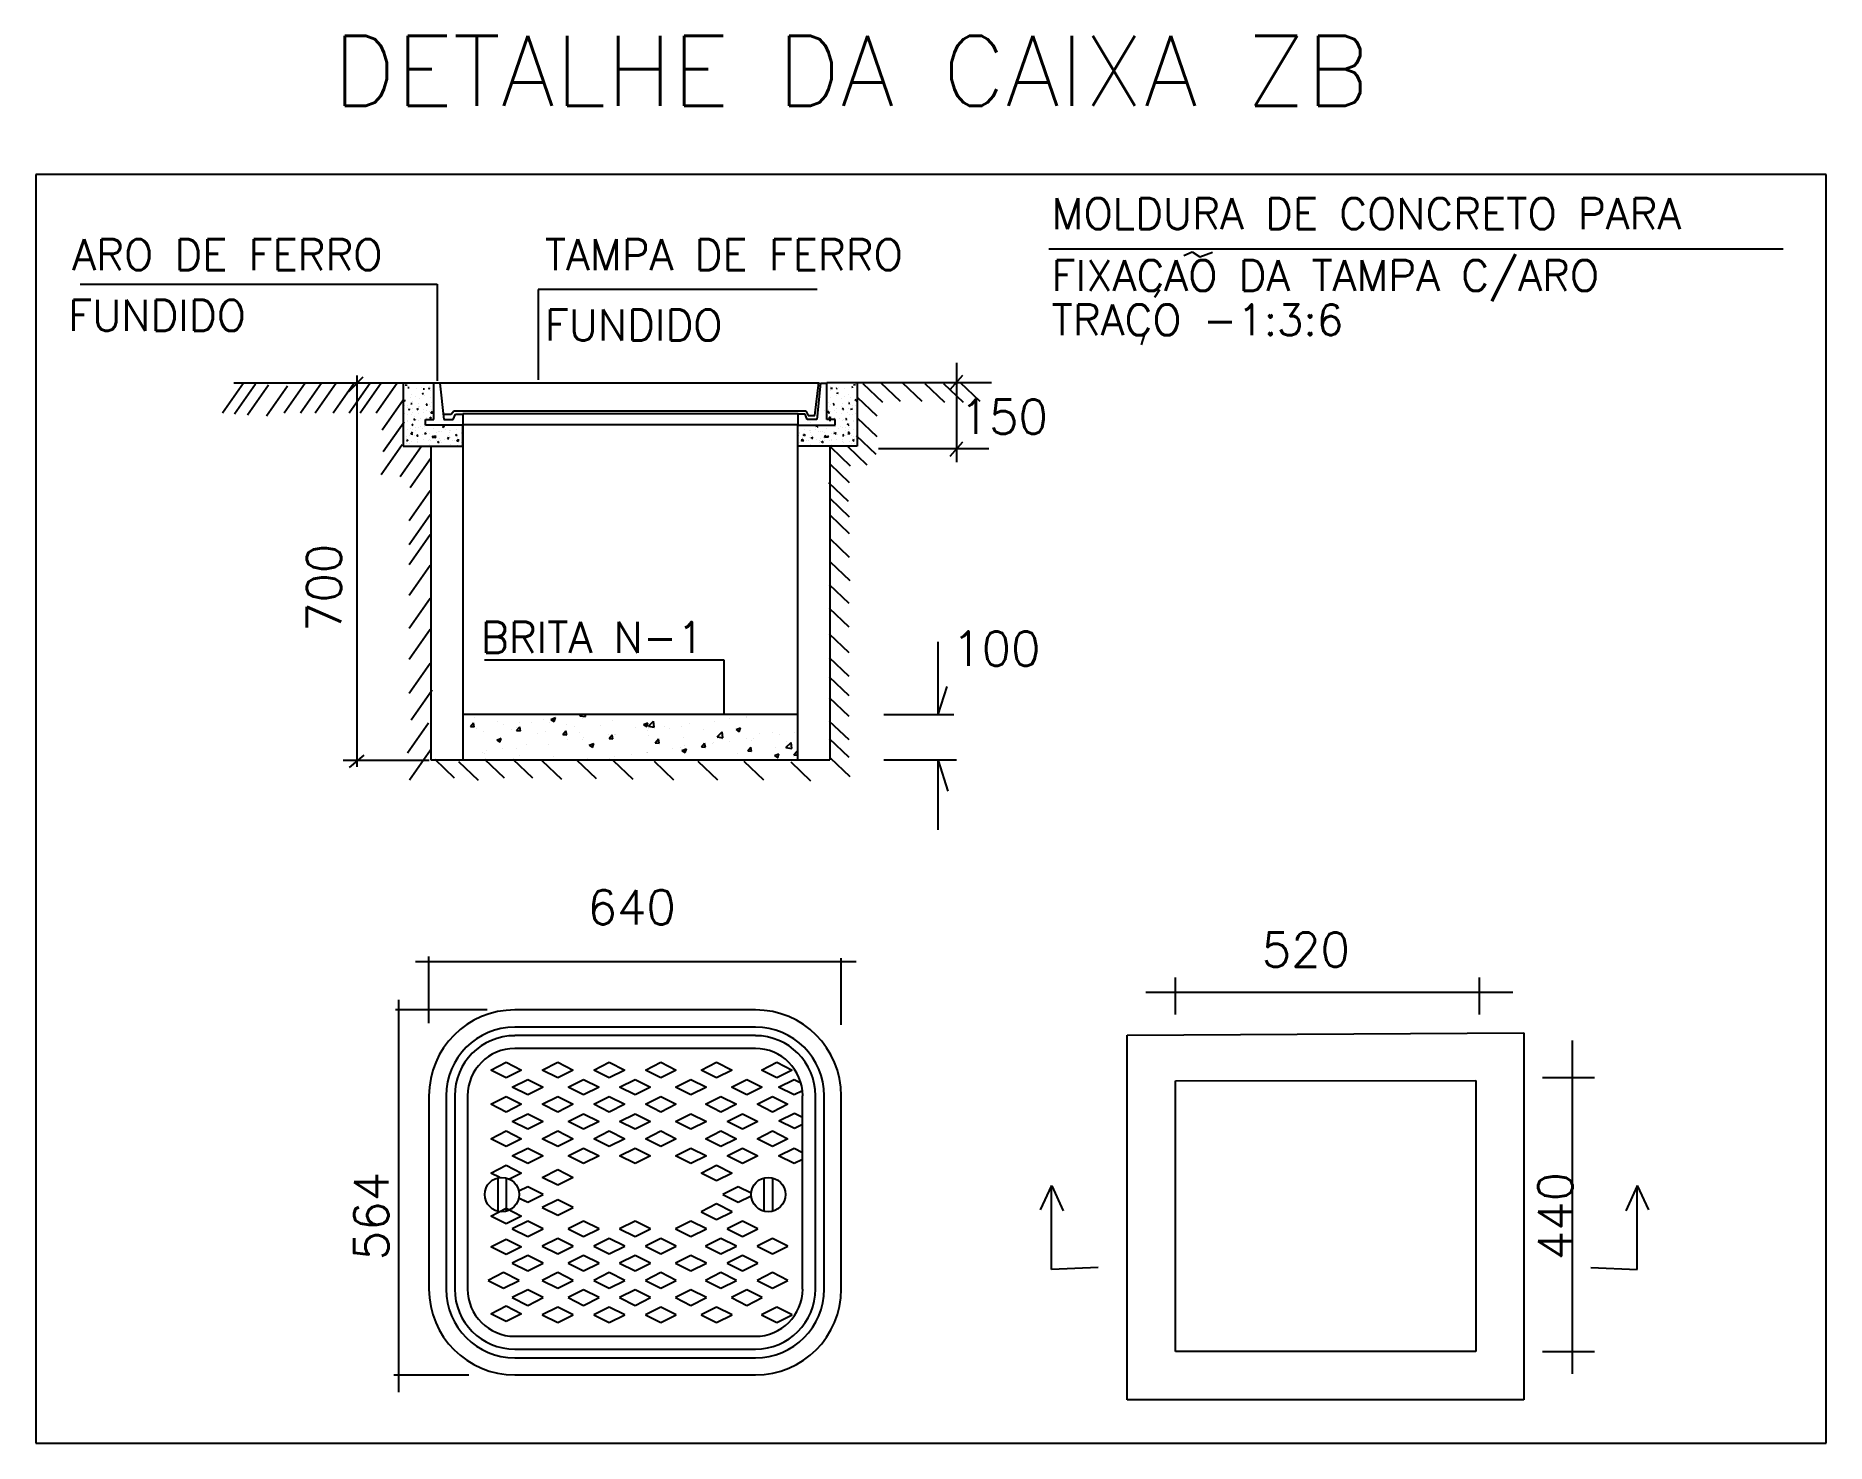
# Model space of a CAD drawing. Extents: x 0 to 0.187, y 0 to 0.147.
import ezdxf

# ---------------------------------------------------------------- set-up
doc = ezdxf.new("R2010")
doc.units = 0
doc.header["$LTSCALE"] = 500
doc.header["$MEASUREMENT"] = 0
doc.layers.get('0').update_dxf_attribs({"linetype": 'CONTINUOUS'})
doc.layers.add('CAIXAS-SUBTERRANEAS', color=7, linetype='CONTINUOUS')
doc.styles.add('ROMANS', font='ROMANS.shx', dxfattribs={"height": 200})

# ---------------------------------------------------------------- blocks, each defined once
blk = doc.blocks.new('*X0')
at = {"color": 0}
for p, q in [((39749.7, 23175), (39758.6, 23173.6)), ((39744.7, 23130.4), (39744.7, 23130.4)), ((39744.8, 23101.5), (39751.8, 23104.2)), ((39744.8, 23101.5), (39749.8, 23098.1)), ((39762, 23163.2), (39768, 23162.7)), ((39774.7, 23117.4), (39774.7, 23117.4)), ((39780.8, 23129.1), (39780.8, 23129.1)), ((39782.9, 23095.4), (39782.9, 23095.4)), ((39799.7, 23120.7), (39799.7, 23120.7)), ((39801, 23156.8), (39801, 23156.8)), ((39815.2, 23109.3), (39815.2, 23109.3)), ((39826.1, 23160.1), (39826.1, 23160.1)), ((39828.9, 23133.7), (39835.9, 23136.4)), ((39833.7, 23156.9), (39839.7, 23156.4)), ((39837.6, 23125.7), (39837.6, 23125.7)), ((39856.4, 23158.4), (39865.3, 23157.1)), ((39863.9, 23165.1), (39863.9, 23165.1)), ((39866.6, 23116.4), (39866.6, 23116.4)), ((39867.8, 23149.7), (39867.8, 23149.7)), ((39874.5, 23094.6), (39874.5, 23094.6)), ((39741.4, 23027.2), (39741.4, 23027.2)), ((39747.1, 23041.8), (39747.1, 23041.8)), ((39748.4, 23078), (39748.4, 23078)), ((39760.8, 23035.3), (39760.8, 23035.3)), ((39761.3, 23078), (39761.3, 23078)), ((39762.1, 23068.5), (39762.1, 23068.5)), ((39762.9, 23061), (39771.8, 23059.6)), ((39773.4, 23081.3), (39773.4, 23081.3)), ((39775.9, 23088), (39781.8, 23087.4)), ((39778.7, 23035.7), (39778.7, 23035.7)), ((39782.4, 23064.6), (39782.4, 23064.6)), ((39785, 23046.8), (39785, 23046.8)), ((39789.7, 23012.7), (39794.6, 23018.5)), ((39789.7, 23012.7), (39795.7, 23012.2)), ((39794.8, 23024.9), (39794.8, 23024.9)), ((39802.7, 23013.7), (39802.7, 23013.7)), ((39804.5, 23061.2), (39811.5, 23063.9)), ((39804.5, 23061.2), (39809.5, 23057.9)), ((39811.3, 23086.2), (39811.3, 23086.2)), ((39811.6, 23009.5), (39811.6, 23009.5)), ((39812.8, 23042.8), (39812.8, 23042.8)), ((39814, 23076), (39814, 23076)), ((39814.7, 23075.7), (39814.7, 23075.7)), ((39821.9, 23015.7), (39821.9, 23015.7)), ((39835.8, 23062.3), (39835.8, 23062.3)), ((39837.1, 23045.7), (39837.1, 23045.7)), ((39846.9, 23019), (39846.9, 23019)), ((39847.6, 23081.7), (39852.4, 23087.4)), ((39847.6, 23081.7), (39853.6, 23081.2)), ((39848.2, 23055.1), (39848.2, 23055.1)), ((39848.2, 23022.7), (39848.2, 23022.7)), ((39861, 23023.7), (39861, 23023.7)), ((39862.9, 23016.5), (39862.9, 23016.5)), ((39864.1, 23049.8), (39864.1, 23049.8)), ((39864.2, 23020.9), (39871.2, 23023.6)), ((39864.2, 23020.9), (39869.2, 23017.6)), ((39865.3, 23083.1), (39865.3, 23083.1)), ((39867.5, 23005.9), (39866.3, 23012.2)), ((39868.1, 23073.5), (39868.1, 23073.5)), ((39869.2, 23017.6), (39871.2, 23023.6)), ((39869.7, 23044.5), (39877.5, 23052.6)), ((39869.7, 23044.5), (39878.6, 23043.1)), ((39873.2, 23058.4), (39873.2, 23058.4)), ((39895.4, 23055.7), (39895.4, 23055.7)), ((39919.3, 23033.8), (39919.3, 23033.8)), ((39743, 22962.6), (39743, 22962.6)), ((39744.4, 23003.7), (39744.4, 23003.7)), ((39757.2, 22935.4), (39757.2, 22935.4)), ((39758.4, 22968.7), (39758.4, 22968.7)), ((39758.7, 23007.4), (39758.7, 23007.4)), ((39759.6, 23002), (39759.6, 23002)), ((39769.2, 22936.8), (39769.2, 22936.8)), ((39775.3, 22973.8), (39775.3, 22973.8)), ((39776.2, 22947.1), (39784, 22955.2)), ((39776.2, 22947.1), (39785.1, 22945.7)), ((39780.2, 22988.7), (39787.2, 22991.4)), ((39780.2, 22988.7), (39785.2, 22985.3)), ((39782.6, 22968.7), (39782.6, 22968.7)), ((39794.3, 22940.1), (39794.3, 22940.1)), ((39795.5, 22976.2), (39795.5, 22976.2)), ((39796.4, 22960.4), (39796.4, 22960.4)), ((39803.6, 22937.5), (39808.4, 22943.3)), ((39803.6, 22937.5), (39809.6, 22937)), ((39809.1, 22942.9), (39809.1, 22942.9)), ((39810.3, 22976.2), (39810.3, 22976.2)), ((39820.6, 22979.5), (39820.6, 22979.5)), ((39828.7, 22971.6), (39828.7, 22971.6)), ((39832.1, 22945.1), (39832.1, 22945.1)), ((39839.9, 22948.4), (39846.9, 22951.1)), ((39839.9, 22948.4), (39844.9, 22945.1)), ((39840.9, 22978.7), (39840.9, 22978.7)), ((39844.9, 22945), (39846.9, 22951.1)), ((39849.8, 22958.1), (39849.8, 22958.1)), ((39858.5, 22984.5), (39858.5, 22984.5)), ((39860.5, 22949.9), (39860.5, 22949.9)), ((39861.7, 22983.2), (39861.7, 22983.2)), ((39875.3, 22931.3), (39880.2, 22937)), ((39875.3, 22931.3), (39881.3, 22930.7)), ((39881.3, 22930.7), (39880.2, 22937)), ((39882.1, 22969.3), (39882.1, 22969.3)), ((39882.9, 22930.5), (39890.7, 22938.6)), ((39882.9, 22930.5), (39891.8, 22929.1)), ((39891.8, 22929.1), (39890.7, 22938.6)), ((39895.1, 22929.1), (39895.1, 22929.1)), ((39895.3, 22953.4), (39895.3, 22953.4)), ((39903.2, 22955.9), (39903.2, 22955.9)), ((39911, 22956.3), (39911, 22956.3)), ((39920.3, 22956.7), (39920.3, 22956.7)), ((39923.9, 22980.7), (39930.9, 22983.4)), ((39923.9, 22980.7), (39928.9, 22977.3)), ((39928.9, 22977.3), (39930.9, 22983.3)), ((39935.5, 22967), (39935.5, 22967)), ((39947.1, 22925), (39951.9, 22930.7)), ((39947.1, 22925), (39953, 22924.5)), ((39953.1, 22924.4), (39951.9, 22930.7)), ((39953.4, 22939.1), (39953.4, 22939.1)), ((39956.5, 22953.6), (39956.5, 22953.6)), ((39957.5, 22998.8), (39957.5, 22998.8)), ((39958.2, 22961.7), (39958.2, 22961.7)), ((39961.7, 22930.5), (39961.7, 22930.5)), ((39962.9, 22963.8), (39962.9, 22963.8)), ((39983.6, 22940.4), (39990.6, 22943.1)), ((39983.6, 22940.4), (39988.6, 22937.1)), ((39988.6, 22937), (39990.6, 22943.1)), ((39988.8, 22964.8), (39988.8, 22964.8)), ((39995.1, 22930.5), (39995.1, 22930.5)), ((40009.9, 22951.4), (40009.9, 22951.4)), ((40011.7, 22949.1), (40011.7, 22949.1)), ((40013.1, 22937.6), (40013.1, 22937.6)), ((40014.3, 22970.9), (40014.3, 22970.9)), ((39742.9, 22897.4), (39742.9, 22897.4)), ((39755.4, 22923), (39755.4, 22923)), ((39755.9, 22916.2), (39762.9, 22918.9)), ((39755.9, 22916.2), (39760.8, 22912.8)), ((39756, 22902.1), (39756, 22902.1)), ((39768, 22900.6), (39768, 22900.6)), ((39778.4, 22909.1), (39778.4, 22909.1)), ((39805.8, 22905.6), (39805.8, 22905.6)), ((39807.9, 22909.6), (39807.9, 22909.6)), ((39808.8, 22920.7), (39808.8, 22920.7)), ((39836.8, 22919.1), (39836.8, 22919.1)), ((39859.3, 22916.6), (39859.3, 22916.6)), ((39860.7, 22897.1), (39860.7, 22897.1)), ((39862.2, 22918.5), (39862.2, 22918.5)), ((39869, 22914), (39869, 22914)), ((39894, 22917.2), (39894, 22917.2)), ((39899.6, 22908.2), (39906.6, 22910.9)), ((39899.6, 22908.2), (39904.5, 22904.8)), ((39904.6, 22904.8), (39906.6, 22910.8)), ((39908.6, 22889.7), (39908.6, 22889.7)), ((39909.8, 22923), (39909.8, 22923)), ((39915.6, 22916.2), (39915.6, 22916.2)), ((39919, 22907.1), (39919, 22907.1)), ((39931.9, 22922.2), (39931.9, 22922.2)), ((39960.5, 22897.2), (39960.5, 22897.2)), ((39968.7, 22891.1), (39968.7, 22891.1)), ((39968.9, 22914), (39968.9, 22914)), ((39977.4, 22917.1), (39977.4, 22917.1)), ((39989.7, 22914), (39997.4, 22922.1)), ((39989.7, 22914), (39998.5, 22912.6)), ((39993.8, 22894.4), (39993.8, 22894.4)), ((39998.6, 22912.5), (39997.5, 22922)), ((40011.8, 22904.3), (40011.8, 22904.3))]:
    blk.add_line(p, q, dxfattribs=at)

msp = doc.modelspace()

# ---------------------------------------------------------------- linework, layer by layer
at = {"layer": 'CAIXAS-SUBTERRANEAS'}
for p, q in [((0, 0.13234), (0, 0)), ((0.18673, 0.13234), (0, 0.13234)), ((0.18673, 0), (0.18673, 0.13234)), ((0.18223, 0.12456), (0.10566, 0.12456)), ((0.11974, 0.12389), (0.1206, 0.12429)), ((0.1206, 0.12429), (0.1214, 0.12376)), ((0.1214, 0.12376), (0.12273, 0.12423)), ((0.00462, 0.12092), (0.04186, 0.12092)), ((0.04186, 0.12092), (0.04186, 0.11081)), ((0.08149, 0.12036), (0.0524, 0.12036)), ((0.0524, 0.12036), (0.0524, 0.11094)), ((0.11721, 0.1203), (0.11668, 0.1195)), ((0.11561, 0.11558), (0.11528, 0.11458)), ((0.09602, 0.11271), (0.09602, 0.10235)), ((0.02166, 0.11058), (0.01947, 0.10746)), ((0.02066, 0.1106), (0.0415, 0.1106)), ((0.02291, 0.11047), (0.02072, 0.10735)), ((0.02426, 0.11037), (0.02207, 0.10725)), ((0.02624, 0.11027), (0.02405, 0.10715)), ((0.02811, 0.11058), (0.02592, 0.10746)), ((0.02978, 0.11058), (0.02759, 0.10746)), ((0.03134, 0.11058), (0.02915, 0.10746)), ((0.03321, 0.11058), (0.03103, 0.10746)), ((0.03265, 0.1097), (0.03414, 0.11123)), ((0.03488, 0.11058), (0.03269, 0.10746)), ((0.03353, 0.07056), (0.03353, 0.11138)), ((0.03602, 0.11058), (0.03384, 0.10746)), ((0.03769, 0.11058), (0.0355, 0.10746)), ((0.03833, 0.11057), (0.03833, 0.104)), ((0.03852, 0.11041), (0.03872, 0.11038)), ((0.04108, 0.11019), (0.04108, 0.11019)), ((0.0415, 0.10679), (0.0415, 0.1106)), ((0.04215, 0.11058), (0.0415, 0.11058)), ((0.04215, 0.11058), (0.04255, 0.10678)), ((0.04219, 0.11061), (0.08169, 0.11061)), ((0.08126, 0.1072), (0.08167, 0.11066)), ((0.08185, 0.11058), (0.08145, 0.10678)), ((0.08185, 0.11058), (0.08248, 0.11058)), ((0.09967, 0.1106), (0.0825, 0.1106)), ((0.0825, 0.10679), (0.0825, 0.1106)), ((0.08567, 0.11057), (0.08567, 0.104)), ((0.08627, 0.11054), (0.08832, 0.10859)), ((0.08811, 0.11064), (0.09016, 0.1087)), ((0.09037, 0.11064), (0.09241, 0.1087)), ((0.09272, 0.11054), (0.09476, 0.10859)), ((0.09466, 0.11054), (0.09671, 0.10859)), ((0.09536, 0.1099), (0.09669, 0.11141)), ((0.0964, 0.11064), (0.09845, 0.1087)), ((0.03831, 0.10881), (0.03613, 0.10569)), ((0.03841, 0.10941), (0.03841, 0.10941)), ((0.03842, 0.10876), (0.03857, 0.10882)), ((0.03842, 0.10876), (0.03853, 0.10869)), ((0.0388, 0.11014), (0.03893, 0.11013)), ((0.03906, 0.10831), (0.03906, 0.10831)), ((0.03908, 0.10912), (0.03908, 0.10912)), ((0.03911, 0.10846), (0.03924, 0.10845)), ((0.03922, 0.10938), (0.03922, 0.10938)), ((0.03927, 0.10863), (0.03927, 0.10863)), ((0.03965, 0.10919), (0.03965, 0.10919)), ((0.03967, 0.11), (0.03967, 0.11)), ((0.0399, 0.10842), (0.0399, 0.10842)), ((0.03999, 0.10894), (0.03999, 0.10894)), ((0.04023, 0.11008), (0.04023, 0.11008)), ((0.0403, 0.10948), (0.04045, 0.10954)), ((0.04041, 0.11), (0.04054, 0.10999)), ((0.04049, 0.1093), (0.04049, 0.1093)), ((0.04072, 0.10832), (0.04083, 0.10845)), ((0.04072, 0.10832), (0.04085, 0.10831)), ((0.04091, 0.11004), (0.04111, 0.11001)), ((0.04111, 0.10835), (0.04111, 0.10835)), ((0.04114, 0.1091), (0.04114, 0.1091)), ((0.04117, 0.10984), (0.04117, 0.10984)), ((0.04132, 0.10861), (0.04132, 0.10861)), ((0.08566, 0.1091), (0.08771, 0.10716)), ((0.03842, 0.10652), (0.03623, 0.1034)), ((0.03834, 0.1071), (0.03834, 0.1071)), ((0.03841, 0.10657), (0.03841, 0.10657)), ((0.03847, 0.10743), (0.03847, 0.10743)), ((0.0385, 0.10824), (0.0385, 0.10824)), ((0.03873, 0.10665), (0.03873, 0.10665)), ((0.03875, 0.10653), (0.03875, 0.10653)), ((0.03877, 0.10728), (0.03877, 0.10728)), ((0.03878, 0.10824), (0.03878, 0.10824)), ((0.0388, 0.10802), (0.0388, 0.10802)), ((0.03882, 0.10786), (0.03902, 0.10783)), ((0.03917, 0.10729), (0.03917, 0.10729)), ((0.03926, 0.10794), (0.03926, 0.10794)), ((0.03932, 0.10754), (0.03932, 0.10754)), ((0.03942, 0.10677), (0.03953, 0.1069)), ((0.03942, 0.10677), (0.03956, 0.10676)), ((0.03953, 0.10705), (0.03953, 0.10705)), ((0.03971, 0.1068), (0.03971, 0.1068)), ((0.03975, 0.10786), (0.03991, 0.10792)), ((0.03975, 0.10786), (0.03986, 0.10779)), ((0.03991, 0.1067), (0.03991, 0.1067)), ((0.03994, 0.10745), (0.03994, 0.10745)), ((0.03996, 0.10819), (0.03996, 0.10819)), ((0.03998, 0.10819), (0.03998, 0.10819)), ((0.04014, 0.10684), (0.04014, 0.10684)), ((0.04045, 0.10788), (0.04045, 0.10788)), ((0.04048, 0.10751), (0.04048, 0.10751)), ((0.04064, 0.10621), (0.04064, 0.10679)), ((0.04064, 0.10679), (0.0415, 0.10679)), ((0.0407, 0.10691), (0.0407, 0.10691)), ((0.04073, 0.10772), (0.04073, 0.10772)), ((0.04073, 0.107), (0.04073, 0.107)), ((0.04102, 0.10702), (0.04102, 0.10702)), ((0.04106, 0.10686), (0.04106, 0.10686)), ((0.04109, 0.1076), (0.04109, 0.1076)), ((0.04109, 0.10696), (0.04125, 0.10702)), ((0.04109, 0.10696), (0.0412, 0.10688)), ((0.04118, 0.10814), (0.04118, 0.10814)), ((0.0412, 0.10688), (0.04125, 0.10702)), ((0.04121, 0.10749), (0.04139, 0.10767)), ((0.04121, 0.10749), (0.04141, 0.10745)), ((0.04129, 0.1078), (0.04129, 0.1078)), ((0.04251, 0.10736), (0.04333, 0.10736)), ((0.04255, 0.10678), (0.04354, 0.10678)), ((0.04333, 0.10736), (0.04361, 0.1077)), ((0.04354, 0.10678), (0.04376, 0.10736)), ((0.04361, 0.1077), (0.08031, 0.1077)), ((0.04376, 0.10736), (0.04452, 0.10736)), ((0.04452, 0.10736), (0.04452, 0.10619)), ((0.0795, 0.10737), (0.04453, 0.10737)), ((0.08024, 0.10736), (0.07948, 0.10736)), ((0.07948, 0.10736), (0.07948, 0.10619)), ((0.08046, 0.10678), (0.08024, 0.10736)), ((0.08031, 0.1077), (0.08055, 0.1072)), ((0.08145, 0.10678), (0.08046, 0.10678)), ((0.08055, 0.1072), (0.08126, 0.1072)), ((0.08337, 0.10679), (0.0825, 0.10679)), ((0.08337, 0.10621), (0.08337, 0.10679)), ((0.08566, 0.10696), (0.08771, 0.10502)), ((0.03837, 0.10565), (0.03837, 0.10565)), ((0.03865, 0.10476), (0.03865, 0.10476)), ((0.03866, 0.10461), (0.03882, 0.10467)), ((0.03866, 0.10461), (0.03877, 0.10454)), ((0.03869, 0.10504), (0.03869, 0.10504)), ((0.03872, 0.10579), (0.03872, 0.10579)), ((0.03896, 0.10507), (0.03896, 0.10507)), ((0.0391, 0.1059), (0.0391, 0.1059)), ((0.03912, 0.1053), (0.03929, 0.10549)), ((0.03912, 0.1053), (0.03932, 0.10527)), ((0.03921, 0.10624), (0.03936, 0.1063)), ((0.03921, 0.10624), (0.03932, 0.10616)), ((0.03926, 0.10579), (0.03926, 0.10579)), ((0.03952, 0.10515), (0.03952, 0.10515)), ((0.03955, 0.10596), (0.03955, 0.10596)), ((0.03957, 0.1056), (0.03957, 0.1056)), ((0.03973, 0.10509), (0.03984, 0.10522)), ((0.03973, 0.10509), (0.03987, 0.10508)), ((0.03985, 0.10471), (0.03985, 0.10471)), ((0.03986, 0.10521), (0.03986, 0.10521)), ((0.03988, 0.10596), (0.03988, 0.10596)), ((0.04011, 0.10603), (0.04011, 0.10603)), ((0.04029, 0.10585), (0.04029, 0.10585)), ((0.04037, 0.10526), (0.04037, 0.10526)), ((0.04047, 0.10468), (0.04047, 0.10468)), ((0.04054, 0.10533), (0.0407, 0.10539)), ((0.04054, 0.10533), (0.04066, 0.10526)), ((0.04057, 0.10601), (0.04057, 0.10601)), ((0.04454, 0.10621), (0.04064, 0.10621)), ((0.04066, 0.10526), (0.0407, 0.10539)), ((0.04077, 0.10555), (0.04077, 0.10555)), ((0.04096, 0.10614), (0.04096, 0.10614)), ((0.04098, 0.10462), (0.04098, 0.10462)), ((0.04101, 0.10537), (0.04101, 0.10537)), ((0.04103, 0.10611), (0.04103, 0.10611)), ((0.04104, 0.10466), (0.04104, 0.10466)), ((0.04134, 0.10495), (0.04145, 0.10508)), ((0.04134, 0.10495), (0.04147, 0.10494)), ((0.04147, 0.10494), (0.04145, 0.10508)), ((0.04149, 0.1058), (0.04149, 0.1058)), ((0.04151, 0.10493), (0.04168, 0.10511)), ((0.04151, 0.10493), (0.04171, 0.1049)), ((0.04171, 0.1049), (0.04168, 0.10511)), ((0.04176, 0.10464), (0.04176, 0.10464)), ((0.04178, 0.1049), (0.04178, 0.1049)), ((0.04179, 0.10545), (0.04179, 0.10545)), ((0.04196, 0.1055), (0.04196, 0.1055)), ((0.04211, 0.10477), (0.04211, 0.10477)), ((0.04214, 0.10551), (0.04214, 0.10551)), ((0.04224, 0.10461), (0.04224, 0.10461)), ((0.04235, 0.10552), (0.04235, 0.10552)), ((0.04243, 0.10606), (0.04258, 0.10612)), ((0.04243, 0.10606), (0.04254, 0.10598)), ((0.04254, 0.10598), (0.04258, 0.10612)), ((0.04261, 0.10475), (0.04261, 0.10475)), ((0.04269, 0.10575), (0.04269, 0.10575)), ((0.04295, 0.10481), (0.04305, 0.10494)), ((0.04295, 0.10481), (0.04308, 0.1048)), ((0.04308, 0.1048), (0.04305, 0.10494)), ((0.04309, 0.10512), (0.04309, 0.10512)), ((0.04316, 0.10545), (0.04316, 0.10545)), ((0.04319, 0.10563), (0.04319, 0.10563)), ((0.04327, 0.10493), (0.04327, 0.10493)), ((0.0433, 0.10568), (0.0433, 0.10568)), ((0.04362, 0.10463), (0.04362, 0.10463)), ((0.04376, 0.10515), (0.04392, 0.10521)), ((0.04376, 0.10515), (0.04387, 0.10508)), ((0.04388, 0.1057), (0.04388, 0.1057)), ((0.04388, 0.10508), (0.04392, 0.10521)), ((0.0439, 0.10456), (0.04407, 0.10474)), ((0.04402, 0.10493), (0.04402, 0.10493)), ((0.0441, 0.10453), (0.04407, 0.10474)), ((0.04435, 0.1054), (0.04435, 0.1054)), ((0.04439, 0.10535), (0.04439, 0.10535)), ((0.04442, 0.10509), (0.04442, 0.10509)), ((0.04445, 0.10584), (0.04445, 0.10584)), ((0.0795, 0.10622), (0.04453, 0.10622)), ((0.04454, 0.104), (0.04454, 0.10621)), ((0.04455, 0.10622), (0.04455, 0.07128)), ((0.07945, 0.10622), (0.07945, 0.07128)), ((0.07946, 0.104), (0.07946, 0.10621)), ((0.07946, 0.10621), (0.08337, 0.10621)), ((0.08556, 0.10512), (0.0876, 0.10318)), ((0.03821, 0.10413), (0.03602, 0.10101)), ((0.04019, 0.10392), (0.038, 0.1008)), ((0.03833, 0.104), (0.04454, 0.104)), ((0.03837, 0.10419), (0.03837, 0.10419)), ((0.03866, 0.1043), (0.03866, 0.1043)), ((0.03893, 0.10426), (0.03893, 0.10426)), ((0.04123, 0.10278), (0.03904, 0.09966)), ((0.03917, 0.10445), (0.03917, 0.10445)), ((0.03978, 0.10438), (0.03978, 0.10438)), ((0.03983, 0.10446), (0.03983, 0.10446)), ((0.04101, 0.10418), (0.04101, 0.10418)), ((0.04119, 0.104), (0.04119, 0.07128)), ((0.0412, 0.10456), (0.0412, 0.10456)), ((0.04188, 0.10443), (0.04204, 0.10449)), ((0.04188, 0.10443), (0.04199, 0.10436)), ((0.04199, 0.10436), (0.04204, 0.10449)), ((0.04208, 0.10402), (0.04208, 0.10402)), ((0.04232, 0.10441), (0.04232, 0.10441)), ((0.04325, 0.10419), (0.04325, 0.10419)), ((0.04343, 0.10405), (0.04343, 0.10405)), ((0.04344, 0.10456), (0.04344, 0.10456)), ((0.0439, 0.10456), (0.0441, 0.10453)), ((0.04399, 0.10412), (0.04399, 0.10412)), ((0.0444, 0.10435), (0.0444, 0.10435)), ((0.08567, 0.104), (0.07946, 0.104)), ((0.08281, 0.104), (0.08281, 0.07128)), ((0.0829, 0.10389), (0.08494, 0.10195)), ((0.08464, 0.10399), (0.08668, 0.10205)), ((0.0879, 0.10375), (0.09939, 0.10375)), ((0.09536, 0.10296), (0.09669, 0.10447)), ((0.0828, 0.10215), (0.08484, 0.10021)), ((0.04112, 0.09934), (0.03894, 0.09622)), ((0.08269, 0.10021), (0.08474, 0.09827)), ((0.0828, 0.09858), (0.08484, 0.09663)), ((0.04112, 0.09685), (0.03894, 0.09373)), ((0.0828, 0.09684), (0.08484, 0.0949)), ((0.04112, 0.09477), (0.03894, 0.09164)), ((0.0828, 0.09438), (0.08484, 0.09244)), ((0.04112, 0.09154), (0.03894, 0.08842)), ((0.08285, 0.09193), (0.08489, 0.08999)), ((0.04112, 0.08811), (0.03894, 0.08499)), ((0.08274, 0.08958), (0.08479, 0.08763)), ((0.08274, 0.08711), (0.08479, 0.08517)), ((0.04112, 0.08488), (0.03894, 0.08176)), ((0.08274, 0.08444), (0.08479, 0.08249)), ((0.09406, 0.08359), (0.09406, 0.07603)), ((0.04112, 0.08135), (0.03894, 0.07822)), ((0.0468, 0.08173), (0.07175, 0.08173)), ((0.07175, 0.08173), (0.07175, 0.07593)), ((0.08274, 0.08197), (0.08479, 0.08003)), ((0.04133, 0.07854), (0.03915, 0.07542)), ((0.08274, 0.07994), (0.08479, 0.07799)), ((0.0941, 0.07602), (0.09504, 0.07892)), ((0.08274, 0.07779), (0.08479, 0.07585)), ((0.04095, 0.0751), (0.03877, 0.07198)), ((0.04455, 0.07604), (0.07945, 0.07604)), ((0.04457, 0.07546), (0.04457, 0.07546)), ((0.04533, 0.07476), (0.04565, 0.07515)), ((0.04533, 0.07476), (0.04573, 0.07473)), ((0.04573, 0.07473), (0.04565, 0.07515)), ((0.0458, 0.07573), (0.0458, 0.07573)), ((0.04816, 0.07531), (0.04816, 0.07531)), ((0.04874, 0.07493), (0.04874, 0.07493)), ((0.05015, 0.07434), (0.05047, 0.07473)), ((0.05017, 0.07471), (0.05017, 0.07471)), ((0.05043, 0.07515), (0.05043, 0.07515)), ((0.05055, 0.0743), (0.05047, 0.07473)), ((0.05175, 0.07516), (0.05175, 0.07516)), ((0.05297, 0.07549), (0.05297, 0.07549)), ((0.05356, 0.07514), (0.05356, 0.07514)), ((0.05372, 0.07551), (0.05419, 0.07569)), ((0.05372, 0.07551), (0.05405, 0.07529)), ((0.05405, 0.07529), (0.05419, 0.07569)), ((0.05533, 0.07501), (0.05533, 0.07501)), ((0.0562, 0.07473), (0.0562, 0.07473)), ((0.05673, 0.07589), (0.05687, 0.07604)), ((0.05673, 0.07589), (0.05733, 0.0758)), ((0.05705, 0.07564), (0.05705, 0.07564)), ((0.05733, 0.0758), (0.0573, 0.07604)), ((0.05892, 0.07486), (0.05892, 0.07486)), ((0.06012, 0.0754), (0.06012, 0.0754)), ((0.06251, 0.0747), (0.06251, 0.0747)), ((0.06337, 0.07497), (0.06384, 0.07515)), ((0.06337, 0.07497), (0.06371, 0.07475)), ((0.06371, 0.07475), (0.06384, 0.07515)), ((0.0639, 0.07478), (0.06442, 0.07533)), ((0.0639, 0.07478), (0.0645, 0.07469)), ((0.0645, 0.07469), (0.06442, 0.07533)), ((0.0656, 0.07473), (0.0656, 0.07473)), ((0.06731, 0.07481), (0.06731, 0.07481)), ((0.06815, 0.07507), (0.06815, 0.07507)), ((0.07076, 0.07529), (0.07076, 0.07529)), ((0.07239, 0.07563), (0.07239, 0.07563)), ((0.07407, 0.07585), (0.07407, 0.07585)), ((0.07415, 0.07572), (0.07415, 0.07572)), ((0.07944, 0.07475), (0.07944, 0.07475)), ((0.08274, 0.07533), (0.08479, 0.07339)), ((0.08846, 0.07603), (0.09574, 0.07603)), ((0.04599, 0.07456), (0.04599, 0.07456)), ((0.04672, 0.07424), (0.04672, 0.07424)), ((0.04807, 0.07334), (0.04854, 0.07353)), ((0.04807, 0.07334), (0.0484, 0.07312)), ((0.04836, 0.07338), (0.04836, 0.07338)), ((0.0484, 0.07312), (0.04854, 0.07352)), ((0.04958, 0.07441), (0.04958, 0.07441)), ((0.05015, 0.07434), (0.05055, 0.0743)), ((0.0512, 0.07284), (0.0512, 0.07284)), ((0.05228, 0.07405), (0.05228, 0.07405)), ((0.05316, 0.07426), (0.05316, 0.07426)), ((0.05348, 0.0729), (0.05348, 0.0729)), ((0.05497, 0.07392), (0.05529, 0.0743)), ((0.05497, 0.07392), (0.05537, 0.07388)), ((0.05537, 0.07388), (0.05529, 0.0743)), ((0.05545, 0.0734), (0.05545, 0.0734)), ((0.05675, 0.07411), (0.05675, 0.07411)), ((0.05697, 0.07341), (0.05697, 0.07341)), ((0.05713, 0.07362), (0.05713, 0.07362)), ((0.05773, 0.07281), (0.0582, 0.07299)), ((0.05806, 0.07258), (0.0582, 0.07299)), ((0.05968, 0.07395), (0.05968, 0.07395)), ((0.05979, 0.0735), (0.06011, 0.07388)), ((0.05979, 0.0735), (0.06019, 0.07346)), ((0.06019, 0.07346), (0.06011, 0.07388)), ((0.06034, 0.07395), (0.06034, 0.07395)), ((0.06042, 0.07388), (0.06042, 0.07388)), ((0.06382, 0.07431), (0.06382, 0.07431)), ((0.06392, 0.07451), (0.06392, 0.07451)), ((0.06392, 0.0738), (0.06392, 0.0738)), ((0.06461, 0.07307), (0.06493, 0.07346)), ((0.06461, 0.07307), (0.06501, 0.07304)), ((0.06501, 0.07304), (0.06493, 0.07346)), ((0.0661, 0.07455), (0.0661, 0.07455)), ((0.06751, 0.07365), (0.06751, 0.07365)), ((0.06943, 0.07265), (0.06975, 0.07304)), ((0.06968, 0.0744), (0.06968, 0.0744)), ((0.06983, 0.07262), (0.06975, 0.07304)), ((0.07062, 0.07298), (0.07062, 0.07298)), ((0.07068, 0.07305), (0.07068, 0.07305)), ((0.07107, 0.07367), (0.0716, 0.07421)), ((0.07107, 0.07367), (0.07167, 0.07358)), ((0.0711, 0.0735), (0.0711, 0.0735)), ((0.07167, 0.07358), (0.0716, 0.07421)), ((0.0716, 0.07341), (0.0716, 0.07341)), ((0.07231, 0.0732), (0.07231, 0.0732)), ((0.07303, 0.07444), (0.0735, 0.07462)), ((0.07303, 0.07444), (0.07337, 0.07421)), ((0.07327, 0.07425), (0.07327, 0.07425)), ((0.07337, 0.07421), (0.0735, 0.07462)), ((0.07407, 0.07348), (0.07407, 0.07348)), ((0.07469, 0.07335), (0.07469, 0.07335)), ((0.07485, 0.07353), (0.07485, 0.07353)), ((0.07552, 0.07408), (0.07552, 0.07408)), ((0.07686, 0.0741), (0.07686, 0.0741)), ((0.07756, 0.07398), (0.07756, 0.07398)), ((0.07824, 0.07256), (0.07877, 0.0731)), ((0.07827, 0.0732), (0.07827, 0.0732)), ((0.07884, 0.07246), (0.07877, 0.0731)), ((0.07909, 0.07409), (0.07909, 0.07409)), ((0.08274, 0.07351), (0.08479, 0.07157)), ((0.04101, 0.07121), (0.03206, 0.07121)), ((0.03272, 0.0705), (0.03424, 0.07176)), ((0.04116, 0.07229), (0.03898, 0.06917)), ((0.04119, 0.07128), (0.08281, 0.07128)), ((0.0416, 0.07134), (0.04365, 0.0694)), ((0.04409, 0.07112), (0.04614, 0.06917)), ((0.04664, 0.072), (0.04664, 0.072)), ((0.04681, 0.07134), (0.04885, 0.0694)), ((0.04682, 0.0719), (0.04682, 0.0719)), ((0.04698, 0.07228), (0.04698, 0.07228)), ((0.04866, 0.0725), (0.04866, 0.0725)), ((0.04975, 0.07134), (0.0518, 0.0694)), ((0.05009, 0.07247), (0.05009, 0.07247)), ((0.05041, 0.07174), (0.05041, 0.07174)), ((0.05278, 0.07122), (0.05483, 0.06927)), ((0.054, 0.07159), (0.054, 0.07159)), ((0.05639, 0.0713), (0.05843, 0.06935)), ((0.05758, 0.07144), (0.05758, 0.07144)), ((0.05773, 0.07281), (0.05806, 0.07258)), ((0.05791, 0.0713), (0.05791, 0.0713)), ((0.05984, 0.07139), (0.05984, 0.07139)), ((0.06023, 0.07122), (0.06228, 0.06927)), ((0.06034, 0.07164), (0.06034, 0.07164)), ((0.06117, 0.07129), (0.06117, 0.07129)), ((0.06215, 0.07186), (0.06215, 0.07186)), ((0.06374, 0.07207), (0.06374, 0.07207)), ((0.06376, 0.07206), (0.06376, 0.07206)), ((0.06383, 0.07208), (0.06383, 0.07208)), ((0.06448, 0.07114), (0.06652, 0.06919)), ((0.06638, 0.07242), (0.06638, 0.07242)), ((0.06723, 0.07258), (0.06723, 0.07258)), ((0.06738, 0.07227), (0.06786, 0.07245)), ((0.06738, 0.07227), (0.06772, 0.07204)), ((0.06768, 0.07274), (0.06768, 0.07274)), ((0.06772, 0.07204), (0.06786, 0.07245)), ((0.06904, 0.07114), (0.07109, 0.06919)), ((0.06943, 0.07265), (0.06983, 0.07262)), ((0.07321, 0.07193), (0.07321, 0.07193)), ((0.07385, 0.07114), (0.07589, 0.06919)), ((0.07425, 0.07223), (0.07457, 0.07262)), ((0.07425, 0.07223), (0.07465, 0.0722)), ((0.07465, 0.0722), (0.07457, 0.07262)), ((0.07704, 0.07173), (0.07751, 0.07191)), ((0.07704, 0.07173), (0.07738, 0.0715)), ((0.07713, 0.07261), (0.07713, 0.07261)), ((0.07733, 0.07144), (0.07733, 0.07144)), ((0.07738, 0.0715), (0.07751, 0.07191)), ((0.07748, 0.07175), (0.07748, 0.07175)), ((0.07824, 0.07256), (0.07884, 0.07246)), ((0.07873, 0.07106), (0.08078, 0.06911)), ((0.07901, 0.07166), (0.07901, 0.07166)), ((0.07907, 0.07181), (0.07939, 0.0722)), ((0.07907, 0.07181), (0.07945, 0.07178)), ((0.07945, 0.07188), (0.07939, 0.07219)), ((0.08285, 0.07148), (0.08489, 0.06953)), ((0.08846, 0.07127), (0.09602, 0.07127)), ((0.09406, 0.07127), (0.09406, 0.06399)), ((0.0941, 0.07123), (0.09512, 0.06801)), ((0.04098, 0.04383), (0.04098, 0.05076)), ((0.08401, 0.04365), (0.08401, 0.05059)), ((0.0396, 0.05024), (0.08557, 0.05024)), ((0.11887, 0.04473), (0.11887, 0.04859)), ((0.15057, 0.04473), (0.15057, 0.04859)), ((0.11578, 0.04705), (0.15405, 0.04705)), ((0.04706, 0.04521), (0.03752, 0.04521)), ((0.03786, 0.00534), (0.03786, 0.04625)), ((0.07505, 0.0452), (0.04996, 0.0452)), ((0.07505, 0.04341), (0.04996, 0.04341)), ((0.07505, 0.04252), (0.04996, 0.04252)), ((0.07505, 0.04117), (0.04996, 0.04117)), ((0.11384, 0.04258), (0.15521, 0.0428)), ((0.11384, 0.00454), (0.11384, 0.04258)), ((0.15521, 0.0428), (0.15521, 0.00454)), ((0.16024, 0.04202), (0.16024, 0.00725)), ((0.04745, 0.03893), (0.04906, 0.03974)), ((0.04906, 0.03974), (0.05067, 0.03893)), ((0.05282, 0.03893), (0.05444, 0.03974)), ((0.05444, 0.03974), (0.05605, 0.03893)), ((0.0582, 0.03893), (0.05981, 0.03974)), ((0.05981, 0.03974), (0.06143, 0.03893)), ((0.06358, 0.03893), (0.06519, 0.03974)), ((0.06519, 0.03974), (0.0668, 0.03893)), ((0.0694, 0.03893), (0.07101, 0.03974)), ((0.07101, 0.03974), (0.07263, 0.03893)), ((0.07567, 0.03893), (0.07729, 0.03974)), ((0.07729, 0.03974), (0.0789, 0.03893)), ((0.04906, 0.03813), (0.04745, 0.03893)), ((0.05067, 0.03893), (0.04906, 0.03813)), ((0.04969, 0.03714), (0.0513, 0.03795)), ((0.0513, 0.03795), (0.05291, 0.03714)), ((0.05444, 0.03813), (0.05282, 0.03893)), ((0.05605, 0.03893), (0.05444, 0.03813)), ((0.05551, 0.03714), (0.05713, 0.03795)), ((0.05713, 0.03795), (0.05874, 0.03714)), ((0.05981, 0.03813), (0.0582, 0.03893)), ((0.06143, 0.03893), (0.05981, 0.03813)), ((0.06089, 0.03714), (0.0625, 0.03795)), ((0.0625, 0.03795), (0.06411, 0.03714)), ((0.06519, 0.03813), (0.06358, 0.03893)), ((0.0668, 0.03893), (0.06519, 0.03813)), ((0.06671, 0.03714), (0.06833, 0.03795)), ((0.06833, 0.03795), (0.06994, 0.03714)), ((0.07101, 0.03813), (0.0694, 0.03893)), ((0.07263, 0.03893), (0.07101, 0.03813)), ((0.07254, 0.03714), (0.07415, 0.03795)), ((0.07415, 0.03795), (0.07576, 0.03714)), ((0.07729, 0.03813), (0.07567, 0.03893)), ((0.0789, 0.03893), (0.07729, 0.03813)), ((0.07746, 0.03714), (0.07908, 0.03795)), ((0.07908, 0.03795), (0.07979, 0.03759)), ((0.11887, 0.03781), (0.15019, 0.03782)), ((0.11887, 0.00957), (0.11887, 0.03781)), ((0.15019, 0.03782), (0.15019, 0.00957)), ((0.15715, 0.03816), (0.16256, 0.03816)), ((0.041, 0.03624), (0.041, 0.01608)), ((0.04279, 0.03624), (0.04279, 0.01608)), ((0.04369, 0.03624), (0.04369, 0.01608)), ((0.04503, 0.03624), (0.04503, 0.01608)), ((0.04745, 0.03535), (0.04906, 0.03616)), ((0.04906, 0.03616), (0.05067, 0.03535)), ((0.0513, 0.03633), (0.04969, 0.03714)), ((0.05291, 0.03714), (0.0513, 0.03633)), ((0.05282, 0.03535), (0.05444, 0.03616)), ((0.05444, 0.03616), (0.05605, 0.03535)), ((0.05713, 0.03633), (0.05551, 0.03714)), ((0.05874, 0.03714), (0.05713, 0.03633)), ((0.0582, 0.03535), (0.05981, 0.03616)), ((0.05981, 0.03616), (0.06143, 0.03535)), ((0.0625, 0.03633), (0.06089, 0.03714)), ((0.06411, 0.03714), (0.0625, 0.03633)), ((0.06358, 0.03535), (0.06519, 0.03616)), ((0.06519, 0.03616), (0.0668, 0.03535)), ((0.06833, 0.03633), (0.06671, 0.03714)), ((0.06994, 0.03714), (0.06833, 0.03633)), ((0.06985, 0.03535), (0.07146, 0.03616)), ((0.07146, 0.03616), (0.07307, 0.03535)), ((0.07415, 0.03633), (0.07254, 0.03714)), ((0.07576, 0.03714), (0.07415, 0.03633)), ((0.07522, 0.03535), (0.07684, 0.03616)), ((0.07684, 0.03616), (0.07845, 0.03535)), ((0.07908, 0.03633), (0.07746, 0.03714)), ((0.07995, 0.03677), (0.07908, 0.03633)), ((0.07997, 0.01608), (0.07997, 0.03624)), ((0.08132, 0.01608), (0.08132, 0.03624)), ((0.08221, 0.01608), (0.08221, 0.03624)), ((0.08401, 0.01608), (0.08401, 0.03624)), ((0.04906, 0.03454), (0.04745, 0.03535)), ((0.05067, 0.03535), (0.04906, 0.03454)), ((0.04969, 0.03356), (0.0513, 0.03436)), ((0.0513, 0.03436), (0.05291, 0.03356)), ((0.05444, 0.03454), (0.05282, 0.03535)), ((0.05605, 0.03535), (0.05444, 0.03454)), ((0.05551, 0.03356), (0.05713, 0.03436)), ((0.05713, 0.03436), (0.05874, 0.03356)), ((0.05981, 0.03454), (0.0582, 0.03535)), ((0.06143, 0.03535), (0.05981, 0.03454)), ((0.06089, 0.03356), (0.0625, 0.03436)), ((0.0625, 0.03436), (0.06411, 0.03356)), ((0.06519, 0.03454), (0.06358, 0.03535)), ((0.0668, 0.03535), (0.06519, 0.03454)), ((0.06671, 0.03356), (0.06833, 0.03436)), ((0.06833, 0.03436), (0.06994, 0.03356)), ((0.07146, 0.03454), (0.06985, 0.03535)), ((0.07307, 0.03535), (0.07146, 0.03454)), ((0.07209, 0.03356), (0.0737, 0.03436)), ((0.0737, 0.03436), (0.07531, 0.03356)), ((0.07684, 0.03454), (0.07522, 0.03535)), ((0.07845, 0.03535), (0.07684, 0.03454)), ((0.07751, 0.03362), (0.07912, 0.03443)), ((0.07912, 0.03282), (0.07751, 0.03362)), ((0.07912, 0.03443), (0.07997, 0.03401)), ((0.04745, 0.03176), (0.04906, 0.03257)), ((0.04906, 0.03096), (0.04745, 0.03176)), ((0.04906, 0.03257), (0.05067, 0.03176)), ((0.05067, 0.03176), (0.04906, 0.03096)), ((0.0513, 0.03275), (0.04969, 0.03356)), ((0.05291, 0.03356), (0.0513, 0.03275)), ((0.05282, 0.03176), (0.05444, 0.03257)), ((0.05444, 0.03096), (0.05282, 0.03176)), ((0.05444, 0.03257), (0.05605, 0.03176)), ((0.05605, 0.03176), (0.05444, 0.03096)), ((0.05713, 0.03275), (0.05551, 0.03356)), ((0.05874, 0.03356), (0.05713, 0.03275)), ((0.0582, 0.03176), (0.05981, 0.03257)), ((0.05981, 0.03096), (0.0582, 0.03176)), ((0.05981, 0.03257), (0.06143, 0.03176)), ((0.06143, 0.03176), (0.05981, 0.03096)), ((0.0625, 0.03275), (0.06089, 0.03356)), ((0.06411, 0.03356), (0.0625, 0.03275)), ((0.06358, 0.03176), (0.06519, 0.03257)), ((0.06519, 0.03096), (0.06358, 0.03176)), ((0.06519, 0.03257), (0.0668, 0.03176)), ((0.0668, 0.03176), (0.06519, 0.03096)), ((0.06833, 0.03275), (0.06671, 0.03356)), ((0.06994, 0.03356), (0.06833, 0.03275)), ((0.06985, 0.03176), (0.07146, 0.03257)), ((0.07146, 0.03096), (0.06985, 0.03176)), ((0.07146, 0.03257), (0.07307, 0.03176)), ((0.07307, 0.03176), (0.07146, 0.03096)), ((0.0737, 0.03275), (0.07209, 0.03356)), ((0.07531, 0.03356), (0.0737, 0.03275)), ((0.07522, 0.03176), (0.07684, 0.03257)), ((0.07684, 0.03096), (0.07522, 0.03176)), ((0.07684, 0.03257), (0.07845, 0.03176)), ((0.07845, 0.03176), (0.07684, 0.03096)), ((0.07997, 0.03324), (0.07912, 0.03282)), ((0.04969, 0.02997), (0.0513, 0.03078)), ((0.0513, 0.02917), (0.04969, 0.02997)), ((0.0513, 0.03078), (0.05291, 0.02997)), ((0.05291, 0.02997), (0.0513, 0.02917)), ((0.05551, 0.02997), (0.05713, 0.03078)), ((0.05713, 0.02917), (0.05551, 0.02997)), ((0.05713, 0.03078), (0.05874, 0.02997)), ((0.05874, 0.02997), (0.05713, 0.02917)), ((0.06089, 0.02997), (0.0625, 0.03078)), ((0.0625, 0.02917), (0.06089, 0.02997)), ((0.0625, 0.03078), (0.06411, 0.02997)), ((0.06411, 0.02997), (0.0625, 0.02917)), ((0.06671, 0.02997), (0.06833, 0.03078)), ((0.06833, 0.02917), (0.06671, 0.02997)), ((0.06833, 0.03078), (0.06994, 0.02997)), ((0.06994, 0.02997), (0.06833, 0.02917)), ((0.07209, 0.02997), (0.0737, 0.03078)), ((0.0737, 0.02917), (0.07209, 0.02997)), ((0.0737, 0.03078), (0.07531, 0.02997)), ((0.07531, 0.02997), (0.0737, 0.02917)), ((0.07746, 0.02997), (0.07908, 0.03078)), ((0.07908, 0.02917), (0.07746, 0.02997)), ((0.07908, 0.03078), (0.07997, 0.03033)), ((0.04745, 0.02818), (0.04906, 0.02899)), ((0.04838, 0.02772), (0.04745, 0.02818)), ((0.04906, 0.02899), (0.05067, 0.02818)), ((0.05067, 0.02818), (0.04941, 0.02755)), ((0.05282, 0.02773), (0.05444, 0.02854)), ((0.05444, 0.02854), (0.05605, 0.02773)), ((0.0694, 0.02818), (0.07101, 0.02899)), ((0.07101, 0.02737), (0.0694, 0.02818)), ((0.07101, 0.02899), (0.07263, 0.02818)), ((0.07263, 0.02818), (0.07101, 0.02737)), ((0.07997, 0.02961), (0.07908, 0.02917)), ((0.04817, 0.02768), (0.04817, 0.02421)), ((0.04906, 0.02768), (0.04906, 0.02421)), ((0.0513, 0.02675), (0.05037, 0.02628)), ((0.0513, 0.02675), (0.05037, 0.02628)), ((0.0513, 0.02675), (0.05037, 0.02628)), ((0.0513, 0.02675), (0.05037, 0.02628)), ((0.05291, 0.02594), (0.0513, 0.02675)), ((0.05291, 0.02594), (0.0513, 0.02675)), ((0.05291, 0.02594), (0.0513, 0.02675)), ((0.05291, 0.02594), (0.0513, 0.02675)), ((0.05444, 0.02693), (0.05282, 0.02773)), ((0.05605, 0.02773), (0.05444, 0.02693)), ((0.07325, 0.02675), (0.07164, 0.02594)), ((0.0746, 0.02607), (0.07325, 0.02675)), ((0.07594, 0.02768), (0.07594, 0.02421)), ((0.07684, 0.02768), (0.07684, 0.02421)), ((0.10592, 0.02689), (0.10475, 0.02436)), ((0.10592, 0.01813), (0.10592, 0.02689)), ((0.10595, 0.02684), (0.10714, 0.02424)), ((0.16701, 0.02684), (0.16582, 0.02424)), ((0.16703, 0.01813), (0.16703, 0.02689)), ((0.16703, 0.02689), (0.1682, 0.02436)), ((0.04745, 0.0237), (0.04906, 0.02451)), ((0.04906, 0.02451), (0.05067, 0.0237)), ((0.05033, 0.0256), (0.0513, 0.02513)), ((0.05037, 0.0256), (0.0513, 0.02513)), ((0.05037, 0.0256), (0.0513, 0.02513)), ((0.05037, 0.0256), (0.0513, 0.02513)), ((0.0513, 0.02513), (0.05291, 0.02594)), ((0.0513, 0.02513), (0.05291, 0.02594)), ((0.0513, 0.02513), (0.05291, 0.02594)), ((0.0513, 0.02513), (0.05291, 0.02594)), ((0.05444, 0.0254), (0.05282, 0.0246)), ((0.05282, 0.0246), (0.05444, 0.02379)), ((0.05605, 0.0246), (0.05444, 0.0254)), ((0.05444, 0.02379), (0.05605, 0.0246)), ((0.07101, 0.02496), (0.0694, 0.02415)), ((0.07263, 0.02415), (0.07101, 0.02496)), ((0.07164, 0.02594), (0.07325, 0.02513)), ((0.07325, 0.02513), (0.0746, 0.02581)), ((0.04906, 0.02289), (0.04745, 0.0237)), ((0.05067, 0.0237), (0.04906, 0.02289)), ((0.0513, 0.02316), (0.04969, 0.02236)), ((0.05291, 0.02236), (0.0513, 0.02316)), ((0.05713, 0.02316), (0.05551, 0.02236)), ((0.05874, 0.02236), (0.05713, 0.02316)), ((0.0625, 0.02316), (0.06089, 0.02236)), ((0.06411, 0.02236), (0.0625, 0.02316)), ((0.06833, 0.02316), (0.06671, 0.02236)), ((0.06994, 0.02236), (0.06833, 0.02316)), ((0.0694, 0.02415), (0.07101, 0.02334)), ((0.07101, 0.02334), (0.07263, 0.02415)), ((0.0737, 0.02316), (0.07209, 0.02236)), ((0.07531, 0.02236), (0.0737, 0.02316)), ((0.04745, 0.02049), (0.04906, 0.02129)), ((0.04906, 0.02129), (0.05067, 0.02049)), ((0.04969, 0.02236), (0.0513, 0.02155)), ((0.0513, 0.02155), (0.05291, 0.02236)), ((0.05444, 0.02137), (0.05282, 0.02056)), ((0.05282, 0.02056), (0.05444, 0.01976)), ((0.05605, 0.02056), (0.05444, 0.02137)), ((0.05444, 0.01976), (0.05605, 0.02056)), ((0.05551, 0.02236), (0.05713, 0.02155)), ((0.05713, 0.02155), (0.05874, 0.02236)), ((0.05981, 0.02137), (0.0582, 0.02056)), ((0.0582, 0.02056), (0.05981, 0.01976)), ((0.06143, 0.02056), (0.05981, 0.02137)), ((0.05981, 0.01976), (0.06143, 0.02056)), ((0.06089, 0.02236), (0.0625, 0.02155)), ((0.0625, 0.02155), (0.06411, 0.02236)), ((0.06519, 0.02137), (0.06358, 0.02056)), ((0.06358, 0.02056), (0.06519, 0.01976)), ((0.0668, 0.02056), (0.06519, 0.02137)), ((0.06519, 0.01976), (0.0668, 0.02056)), ((0.06671, 0.02236), (0.06833, 0.02155)), ((0.06833, 0.02155), (0.06994, 0.02236)), ((0.07146, 0.02137), (0.06985, 0.02056)), ((0.06985, 0.02056), (0.07146, 0.01976)), ((0.07307, 0.02056), (0.07146, 0.02137)), ((0.07146, 0.01976), (0.07307, 0.02056)), ((0.07209, 0.02236), (0.0737, 0.02155)), ((0.0737, 0.02155), (0.07531, 0.02236)), ((0.07684, 0.02137), (0.07522, 0.02056)), ((0.07522, 0.02056), (0.07684, 0.01976)), ((0.07845, 0.02056), (0.07684, 0.02137)), ((0.07684, 0.01976), (0.07845, 0.02056)), ((0.04906, 0.01968), (0.04745, 0.02049)), ((0.05067, 0.02049), (0.04906, 0.01968)), ((0.0513, 0.01958), (0.04969, 0.01877)), ((0.04969, 0.01877), (0.0513, 0.01797)), ((0.05291, 0.01877), (0.0513, 0.01958)), ((0.0513, 0.01797), (0.05291, 0.01877)), ((0.05713, 0.01958), (0.05551, 0.01877)), ((0.05551, 0.01877), (0.05713, 0.01797)), ((0.05874, 0.01877), (0.05713, 0.01958)), ((0.05713, 0.01797), (0.05874, 0.01877)), ((0.0625, 0.01958), (0.06089, 0.01877)), ((0.06089, 0.01877), (0.0625, 0.01797)), ((0.06411, 0.01877), (0.0625, 0.01958)), ((0.0625, 0.01797), (0.06411, 0.01877)), ((0.06833, 0.01958), (0.06671, 0.01877)), ((0.06671, 0.01877), (0.06833, 0.01797)), ((0.06994, 0.01877), (0.06833, 0.01958)), ((0.06833, 0.01797), (0.06994, 0.01877)), ((0.0737, 0.01958), (0.07209, 0.01877)), ((0.07209, 0.01877), (0.0737, 0.01797)), ((0.07531, 0.01877), (0.0737, 0.01958)), ((0.0737, 0.01797), (0.07531, 0.01877)), ((0.04878, 0.01779), (0.04717, 0.01698)), ((0.04717, 0.01698), (0.04878, 0.01617)), ((0.0504, 0.01698), (0.04878, 0.01779)), ((0.04878, 0.01617), (0.0504, 0.01698)), ((0.05444, 0.01779), (0.05282, 0.01698)), ((0.05282, 0.01698), (0.05444, 0.01617)), ((0.05605, 0.01698), (0.05444, 0.01779)), ((0.05444, 0.01617), (0.05605, 0.01698)), ((0.05981, 0.01779), (0.0582, 0.01698)), ((0.0582, 0.01698), (0.05981, 0.01617)), ((0.06143, 0.01698), (0.05981, 0.01779)), ((0.05981, 0.01617), (0.06143, 0.01698)), ((0.06519, 0.01779), (0.06358, 0.01698)), ((0.06358, 0.01698), (0.06519, 0.01617)), ((0.0668, 0.01698), (0.06519, 0.01779)), ((0.06519, 0.01617), (0.0668, 0.01698)), ((0.07146, 0.01779), (0.06985, 0.01698)), ((0.06985, 0.01698), (0.07146, 0.01617)), ((0.07307, 0.01698), (0.07146, 0.01779)), ((0.07146, 0.01617), (0.07307, 0.01698)), ((0.07684, 0.01779), (0.07522, 0.01698)), ((0.07522, 0.01698), (0.07684, 0.01617)), ((0.07845, 0.01698), (0.07684, 0.01779)), ((0.07684, 0.01617), (0.07845, 0.01698)), ((0.11079, 0.01832), (0.10592, 0.01813)), ((0.16217, 0.01832), (0.16703, 0.01813)), ((0.0513, 0.016), (0.04969, 0.01519)), ((0.04969, 0.01519), (0.0513, 0.01438)), ((0.05291, 0.01519), (0.0513, 0.016)), ((0.0513, 0.01438), (0.05291, 0.01519)), ((0.05713, 0.016), (0.05551, 0.01519)), ((0.05551, 0.01519), (0.05713, 0.01438)), ((0.05874, 0.01519), (0.05713, 0.016)), ((0.05713, 0.01438), (0.05874, 0.01519)), ((0.0625, 0.016), (0.06089, 0.01519)), ((0.06089, 0.01519), (0.0625, 0.01438)), ((0.06411, 0.01519), (0.0625, 0.016)), ((0.0625, 0.01438), (0.06411, 0.01519)), ((0.06833, 0.016), (0.06671, 0.01519)), ((0.06671, 0.01519), (0.06833, 0.01438)), ((0.06994, 0.01519), (0.06833, 0.016)), ((0.06833, 0.01438), (0.06994, 0.01519)), ((0.07415, 0.016), (0.07254, 0.01519)), ((0.07254, 0.01519), (0.07415, 0.01438)), ((0.07576, 0.01519), (0.07415, 0.016)), ((0.07415, 0.01438), (0.07576, 0.01519)), ((0.04745, 0.01351), (0.04906, 0.01432)), ((0.04906, 0.01271), (0.04745, 0.01351)), ((0.04906, 0.01432), (0.05067, 0.01351)), ((0.05067, 0.01351), (0.04906, 0.01271)), ((0.05444, 0.0142), (0.05282, 0.0134)), ((0.05282, 0.0134), (0.05444, 0.01259)), ((0.05605, 0.0134), (0.05444, 0.0142)), ((0.05444, 0.01259), (0.05605, 0.0134)), ((0.05981, 0.0142), (0.0582, 0.0134)), ((0.0582, 0.0134), (0.05981, 0.01259)), ((0.06143, 0.0134), (0.05981, 0.0142)), ((0.05981, 0.01259), (0.06143, 0.0134)), ((0.06519, 0.0142), (0.06358, 0.0134)), ((0.06358, 0.0134), (0.06519, 0.01259)), ((0.0668, 0.0134), (0.06519, 0.0142)), ((0.06519, 0.01259), (0.0668, 0.0134)), ((0.07101, 0.0142), (0.0694, 0.0134)), ((0.0694, 0.0134), (0.07101, 0.01259)), ((0.07263, 0.0134), (0.07101, 0.0142)), ((0.07101, 0.01259), (0.07263, 0.0134)), ((0.07729, 0.0142), (0.07567, 0.0134)), ((0.07567, 0.0134), (0.07729, 0.01259)), ((0.0789, 0.0134), (0.07729, 0.0142)), ((0.07729, 0.01259), (0.0789, 0.0134)), ((0.04996, 0.01116), (0.07505, 0.01116)), ((0.04996, 0.00981), (0.07505, 0.00981)), ((0.15019, 0.00957), (0.11887, 0.00957)), ((0.15715, 0.00957), (0.16256, 0.00957)), ((0.04996, 0.00892), (0.07505, 0.00892)), ((0.04515, 0.00708), (0.03734, 0.00708)), ((0.04996, 0.00712), (0.07505, 0.00712)), ((0.15521, 0.00454), (0.11384, 0.00454)), ((0, 0), (0.18673, 0))]:
    msp.add_line(p, q, dxfattribs=at)
for centre in [(0.04861, 0.02594), (0.07639, 0.02594)]:
    msp.add_circle(centre, 0.00179, dxfattribs=at)
for centre, radius, start, end in [((0.04996, 0.03624), 0.00896, 90, 180), ((0.07505, 0.03624), 0.00896, 0, 90), ((0.04996, 0.03624), 0.00717, 90, 180), ((0.07505, 0.03624), 0.00717, 0, 90), ((0.04996, 0.03624), 0.00627, 90, 180), ((0.04996, 0.03624), 0.00493, 90, 180), ((0.07505, 0.03624), 0.00627, 0, 90), ((0.07505, 0.03624), 0.00493, 0, 90), ((0.04996, 0.01608), 0.00896, 180, 270), ((0.04996, 0.01608), 0.00717, 180, 270), ((0.04996, 0.01608), 0.00627, 180, 270), ((0.04996, 0.01608), 0.00493, 180, 270), ((0.07505, 0.01608), 0.00627, 270, 0), ((0.07505, 0.01608), 0.00896, 270, 0), ((0.07505, 0.01608), 0.00717, 270, 0), ((0.07505, 0.01608), 0.00493, 270, 0)]:
    msp.add_arc(centre, radius, start, end, dxfattribs=at)

# ---------------------------------------------------------------- block references
at = {"layer": 'CAIXAS-SUBTERRANEAS', "xscale": -2.24e-05, "yscale": 2.24e-05, "zscale": 2.24e-05}
msp.add_blockref('*X0', (0.97587, -0.40871), dxfattribs=at)

# ---------------------------------------------------------------- texts
at = {"layer": 'CAIXAS-SUBTERRANEAS', "style": 'ROMANS'}
for s, height, p in [('DETALHE DA CAIXA ZB', 0.0073114, (0.03096, 0.1395)), ('MOLDURA DE CONCRETO PARA', 0.0032256, (0.10595, 0.12665)), ('ARO DE FERRO', 0.0032256, (0.00381, 0.12237)), ('TAMPA DE FERRO ', 0.0032256, (0.05309, 0.12237)), ('FIXACAO DA TAMPA C/ARO', 0.0032256, (0.10595, 0.1202)), ('FUNDIDO', 0.003226, (0.00339, 0.11603)), ('FUNDIDO', 0.003226, (0.05309, 0.11503)), ('TRACO -1:3:6', 0.0032256, (0.10595, 0.11557)), ('150', 0.003584, (0.09635, 0.10528)), ('BRITA N-1', 0.003226, (0.04643, 0.08244)), ('100', 0.003584, (0.09557, 0.0811)), ('640', 0.003584, (0.05754, 0.05412)), ('520', 0.003584, (0.12785, 0.0497))]:
    msp.add_text(s, height=height, dxfattribs=at).set_placement(p)
for s, p in [('700', (0.03186, 0.08462)), ('564', (0.03677, 0.01908)), ('440', (0.16028, 0.01908))]:
    msp.add_text(s, height=0.003584, rotation=90, dxfattribs=at).set_placement(p)

doc.saveas('drawing.dxf')
